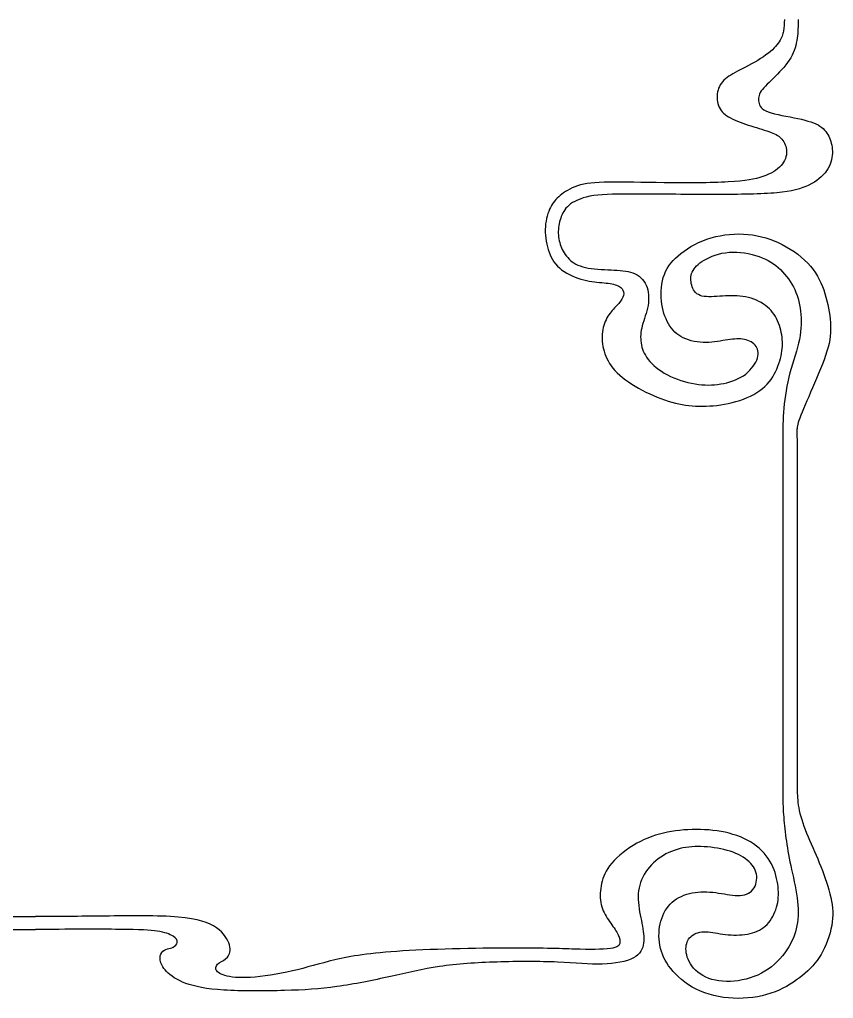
# Model space of a CAD drawing. Extents: x -13 to 6.4, y -3.3 to 24.4.
# Drawn here: x -0.13 to 6.41, y -0.55 to 7.31 of the extents above; entities that cross this region are included whole.
import ezdxf

# ---------------------------------------------------------------- set-up
doc = ezdxf.new("R2010")
doc.units = 0
doc.header["$MEASUREMENT"] = 0
doc.layers.add('LAYER_1', color=7, linetype='CONTINUOUS')

msp = doc.modelspace()

# ---------------------------------------------------------------- linework, layer by layer
at = {"layer": 'LAYER_1'}
for points, knots in [([(6.0192, 7.31444), (6.01835, 7.28268), (6.01749, 7.25092), (6.01222, 7.22226), (6.01222, 7.22226), (6.00694, 7.19359), (5.99724, 7.168), (5.97652, 7.1367), (5.97652, 7.1367), (5.95579, 7.10539), (5.92404, 7.06834), (5.87113, 7.02998), (5.87113, 7.02998), (5.81821, 6.99162), (5.74412, 6.95192), (5.68415, 6.92062), (5.68415, 6.92062), (5.62418, 6.88931), (5.57831, 6.86638), (5.5448, 6.83728), (5.5448, 6.83728), (5.51129, 6.80817), (5.49011, 6.77289), (5.48174, 6.73232), (5.48174, 6.73232), (5.47336, 6.69175), (5.47777, 6.64589), (5.49496, 6.60974), (5.49496, 6.60974), (5.51216, 6.57358), (5.54216, 6.54711), (5.58669, 6.52331), (5.58669, 6.52331), (5.63123, 6.4995), (5.69032, 6.47832), (5.74985, 6.45936), (5.74985, 6.45936), (5.80938, 6.4404), (5.86936, 6.42364), (5.91169, 6.40777), (5.91169, 6.40777), (5.95402, 6.39189), (5.97872, 6.3769), (5.999, 6.35221), (5.999, 6.35221), (6.01928, 6.32752), (6.03517, 6.29311), (6.03649, 6.25519), (6.03649, 6.25519), (6.03781, 6.21727), (6.02458, 6.17581), (5.99239, 6.1401), (5.99239, 6.1401), (5.9602, 6.10438), (5.90904, 6.07438), (5.84555, 6.05234), (5.84555, 6.05234), (5.78205, 6.03029), (5.70619, 6.01618), (5.56773, 6.00869), (5.56773, 6.00869), (5.42927, 6.00119), (5.22818, 6.00031), (5.05224, 6.00251), (5.05224, 6.00251), (4.87629, 6.00472), (4.72547, 6.01001), (4.61082, 6.00825), (4.61082, 6.00825), (4.49617, 6.00648), (4.41767, 5.99766), (4.35638, 5.97782), (4.35638, 5.97782), (4.29509, 5.95798), (4.25098, 5.9271), (4.21703, 5.89889), (4.21703, 5.89889), (4.18308, 5.87067), (4.15926, 5.84508), (4.13898, 5.80496), (4.13898, 5.80496), (4.1187, 5.76483), (4.10193, 5.71015), (4.09797, 5.64974), (4.09797, 5.64974), (4.094, 5.58933), (4.10282, 5.52317), (4.12045, 5.46541), (4.12045, 5.46541), (4.13809, 5.40764), (4.16456, 5.35825), (4.21041, 5.31768), (4.21041, 5.31768), (4.25627, 5.27711), (4.32154, 5.24536), (4.38283, 5.22728), (4.38283, 5.22728), (4.44412, 5.2092), (4.50146, 5.20479), (4.55084, 5.19994), (4.55084, 5.19994), (4.60023, 5.19509), (4.64169, 5.1898), (4.66991, 5.17966), (4.66991, 5.17966), (4.69813, 5.16952), (4.71313, 5.15452), (4.72106, 5.13777), (4.72106, 5.13777), (4.729, 5.12101), (4.72988, 5.10248), (4.72106, 5.0822), (4.72106, 5.0822), (4.71224, 5.06192), (4.69372, 5.03986), (4.67123, 5.01517), (4.67123, 5.01517), (4.64874, 4.99048), (4.62228, 4.96314), (4.60068, 4.92875), (4.60068, 4.92875), (4.57907, 4.89435), (4.5623, 4.85289), (4.55613, 4.80439), (4.55613, 4.80439), (4.54996, 4.75588), (4.55437, 4.70032), (4.56936, 4.64741), (4.56936, 4.64741), (4.58435, 4.59449), (4.60994, 4.54421), (4.65668, 4.49394), (4.65668, 4.49394), (4.70342, 4.44367), (4.77133, 4.3934), (4.84761, 4.35019), (4.84761, 4.35019), (4.9239, 4.30697), (5.00858, 4.27081), (5.08574, 4.247), (5.08574, 4.247), (5.16291, 4.22319), (5.23259, 4.21171), (5.30579, 4.20775), (5.30579, 4.20775), (5.37899, 4.20378), (5.45572, 4.20731), (5.5373, 4.2223), (5.5373, 4.2223), (5.61888, 4.23729), (5.70531, 4.26376), (5.77322, 4.30123), (5.77322, 4.30123), (5.84113, 4.33871), (5.89052, 4.38723), (5.92535, 4.4419), (5.92535, 4.4419), (5.96019, 4.49658), (5.98049, 4.55745), (5.99195, 4.61124), (5.99195, 4.61124), (6.00341, 4.66504), (6.00606, 4.71179), (6.00033, 4.76161), (6.00033, 4.76161), (5.99459, 4.81144), (5.98048, 4.86437), (5.95623, 4.91066), (5.95623, 4.91066), (5.93198, 4.95696), (5.89757, 4.99666), (5.85083, 5.02752), (5.85083, 5.02752), (5.80409, 5.05839), (5.745, 5.08044), (5.68415, 5.08926), (5.68415, 5.08926), (5.6233, 5.09808), (5.56067, 5.09367), (5.49982, 5.0897), (5.49982, 5.0897), (5.43897, 5.08573), (5.37988, 5.0822), (5.34108, 5.09675), (5.34108, 5.09675), (5.30227, 5.1113), (5.28374, 5.14394), (5.27404, 5.17877), (5.27404, 5.17877), (5.26434, 5.21361), (5.26346, 5.25065), (5.27845, 5.28504), (5.27845, 5.28504), (5.29344, 5.31944), (5.32432, 5.35119), (5.37458, 5.38073), (5.37458, 5.38073), (5.42485, 5.41028), (5.49453, 5.43763), (5.57434, 5.4438), (5.57434, 5.4438), (5.65416, 5.44998), (5.74412, 5.43498), (5.81555, 5.40985), (5.81555, 5.40985), (5.88699, 5.38471), (5.93992, 5.34943), (5.98666, 5.30445), (5.98666, 5.30445), (6.0334, 5.25947), (6.07397, 5.20479), (6.10219, 5.1435), (6.10219, 5.1435), (6.13041, 5.0822), (6.14629, 5.01429), (6.15202, 4.94286), (6.15202, 4.94286), (6.15775, 4.87142), (6.15334, 4.79644), (6.1335, 4.71222), (6.1335, 4.71222), (6.11366, 4.628), (6.07837, 4.53451), (6.05457, 4.43883), (6.05457, 4.43883), (6.03076, 4.34314), (6.0184, 4.24523), (6.01223, 4.15704), (6.01223, 4.15704), (6.00606, 4.06885), (6.00606, 3.99035), (6.00606, 3.91186)], [0, 0, 0, 0, 0.0169492, 0.0169492, 0.0169492, 0.0169492, 0.0338983, 0.0338983, 0.0338983, 0.0338983, 0.0508475, 0.0508475, 0.0508475, 0.0508475, 0.0677966, 0.0677966, 0.0677966, 0.0677966, 0.0847458, 0.0847458, 0.0847458, 0.0847458, 0.1016949, 0.1016949, 0.1016949, 0.1016949, 0.1186441, 0.1186441, 0.1186441, 0.1186441, 0.1355932, 0.1355932, 0.1355932, 0.1355932, 0.1525424, 0.1525424, 0.1525424, 0.1525424, 0.1694915, 0.1694915, 0.1694915, 0.1694915, 0.1864407, 0.1864407, 0.1864407, 0.1864407, 0.2033898, 0.2033898, 0.2033898, 0.2033898, 0.220339, 0.220339, 0.220339, 0.220339, 0.2372881, 0.2372881, 0.2372881, 0.2372881, 0.2542373, 0.2542373, 0.2542373, 0.2542373, 0.2711864, 0.2711864, 0.2711864, 0.2711864, 0.2881356, 0.2881356, 0.2881356, 0.2881356, 0.3050847, 0.3050847, 0.3050847, 0.3050847, 0.3220339, 0.3220339, 0.3220339, 0.3220339, 0.3389831, 0.3389831, 0.3389831, 0.3389831, 0.3559322, 0.3559322, 0.3559322, 0.3559322, 0.3728814, 0.3728814, 0.3728814, 0.3728814, 0.3898305, 0.3898305, 0.3898305, 0.3898305, 0.4067797, 0.4067797, 0.4067797, 0.4067797, 0.4237288, 0.4237288, 0.4237288, 0.4237288, 0.440678, 0.440678, 0.440678, 0.440678, 0.4576271, 0.4576271, 0.4576271, 0.4576271, 0.4745763, 0.4745763, 0.4745763, 0.4745763, 0.4915254, 0.4915254, 0.4915254, 0.4915254, 0.5084746, 0.5084746, 0.5084746, 0.5084746, 0.5254237, 0.5254237, 0.5254237, 0.5254237, 0.5423729, 0.5423729, 0.5423729, 0.5423729, 0.559322, 0.559322, 0.559322, 0.559322, 0.5762712, 0.5762712, 0.5762712, 0.5762712, 0.5932203, 0.5932203, 0.5932203, 0.5932203, 0.6101695, 0.6101695, 0.6101695, 0.6101695, 0.6271186, 0.6271186, 0.6271186, 0.6271186, 0.6440678, 0.6440678, 0.6440678, 0.6440678, 0.6610169, 0.6610169, 0.6610169, 0.6610169, 0.6779661, 0.6779661, 0.6779661, 0.6779661, 0.6949153, 0.6949153, 0.6949153, 0.6949153, 0.7118644, 0.7118644, 0.7118644, 0.7118644, 0.7288136, 0.7288136, 0.7288136, 0.7288136, 0.7457627, 0.7457627, 0.7457627, 0.7457627, 0.7627119, 0.7627119, 0.7627119, 0.7627119, 0.779661, 0.779661, 0.779661, 0.779661, 0.7966102, 0.7966102, 0.7966102, 0.7966102, 0.8135593, 0.8135593, 0.8135593, 0.8135593, 0.8305085, 0.8305085, 0.8305085, 0.8305085, 0.8474576, 0.8474576, 0.8474576, 0.8474576, 0.8644068, 0.8644068, 0.8644068, 0.8644068, 0.8813559, 0.8813559, 0.8813559, 0.8813559, 0.8983051, 0.8983051, 0.8983051, 0.8983051, 0.9152542, 0.9152542, 0.9152542, 0.9152542, 0.9322034, 0.9322034, 0.9322034, 0.9322034, 0.9491525, 0.9491525, 0.9491525, 0.9491525, 0.9661017, 0.9661017, 0.9661017, 0.9661017, 1, 1, 1, 1]), ([(6.13032, 7.31444), (6.12948, 7.26505), (6.12863, 7.21566), (6.1216, 7.16451), (6.1216, 7.16451), (6.11457, 7.11336), (6.10133, 7.06043), (6.07047, 7.00796), (6.07047, 7.00796), (6.03961, 6.95549), (5.99109, 6.90344), (5.94524, 6.85803), (5.94524, 6.85803), (5.89938, 6.81261), (5.85615, 6.7738), (5.83323, 6.74029), (5.83323, 6.74029), (5.8103, 6.70678), (5.80764, 6.67855), (5.81293, 6.65033), (5.81293, 6.65033), (5.81823, 6.62211), (5.83146, 6.59388), (5.88878, 6.57228), (5.88878, 6.57228), (5.94611, 6.55067), (6.04754, 6.53567), (6.12735, 6.51892), (6.12735, 6.51892), (6.20717, 6.50216), (6.26538, 6.48364), (6.30506, 6.45807), (6.30506, 6.45807), (6.34475, 6.43249), (6.36593, 6.39985), (6.38136, 6.36326), (6.38136, 6.36326), (6.39679, 6.32666), (6.40649, 6.28608), (6.40473, 6.24023), (6.40473, 6.24023), (6.40296, 6.19437), (6.38973, 6.14321), (6.35843, 6.09824), (6.35843, 6.09824), (6.32712, 6.05326), (6.27772, 6.01444), (6.21599, 5.98446), (6.21599, 5.98446), (6.15426, 5.95448), (6.08017, 5.9333), (5.95758, 5.92184), (5.95758, 5.92184), (5.83499, 5.91038), (5.66389, 5.90861), (5.46149, 5.90861), (5.46149, 5.90861), (5.25908, 5.90861), (5.02535, 5.91038), (4.85338, 5.91126), (4.85338, 5.91126), (4.6814, 5.91214), (4.57115, 5.91214), (4.48605, 5.89936), (4.48605, 5.89936), (4.40094, 5.88657), (4.34097, 5.86098), (4.30085, 5.83188), (4.30085, 5.83188), (4.26072, 5.80278), (4.24042, 5.77014), (4.22587, 5.73266), (4.22587, 5.73266), (4.21132, 5.69518), (4.2025, 5.65284), (4.20162, 5.61184), (4.20162, 5.61184), (4.20073, 5.57083), (4.2078, 5.53113), (4.2219, 5.49321), (4.2219, 5.49321), (4.23601, 5.45529), (4.25719, 5.41913), (4.28805, 5.38915), (4.28805, 5.38915), (4.31892, 5.35916), (4.35949, 5.33534), (4.41902, 5.32168), (4.41902, 5.32168), (4.47855, 5.30801), (4.55705, 5.30447), (4.62584, 5.30139), (4.62584, 5.30139), (4.69463, 5.29831), (4.75372, 5.29565), (4.80178, 5.27758), (4.80178, 5.27758), (4.84985, 5.2595), (4.8869, 5.22598), (4.90762, 5.17924), (4.90762, 5.17924), (4.92835, 5.1325), (4.93276, 5.07252), (4.92306, 5.0152), (4.92306, 5.0152), (4.91336, 4.95787), (4.88954, 4.90319), (4.87632, 4.85336), (4.87632, 4.85336), (4.86309, 4.80353), (4.86043, 4.75855), (4.86704, 4.71446), (4.86704, 4.71446), (4.87366, 4.67036), (4.88955, 4.62714), (4.92394, 4.58305), (4.92394, 4.58305), (4.95833, 4.53895), (5.01126, 4.49397), (5.07828, 4.4587), (5.07828, 4.4587), (5.1453, 4.42342), (5.22645, 4.39783), (5.30053, 4.38549), (5.30053, 4.38549), (5.37461, 4.37314), (5.44164, 4.37403), (5.50734, 4.38505), (5.50734, 4.38505), (5.57305, 4.39607), (5.63743, 4.41725), (5.68902, 4.45164), (5.68902, 4.45164), (5.74061, 4.48603), (5.77943, 4.53366), (5.79707, 4.57687), (5.79707, 4.57687), (5.81471, 4.62008), (5.81117, 4.6589), (5.79177, 4.68756), (5.79177, 4.68756), (5.77237, 4.71622), (5.73709, 4.73474), (5.69785, 4.74268), (5.69785, 4.74268), (5.6586, 4.75062), (5.61538, 4.74796), (5.56379, 4.74003), (5.56379, 4.74003), (5.5122, 4.7321), (5.45222, 4.71886), (5.38873, 4.71842), (5.38873, 4.71842), (5.32523, 4.71798), (5.25819, 4.73034), (5.20616, 4.75547), (5.20616, 4.75547), (5.15413, 4.7806), (5.11708, 4.81853), (5.08798, 4.86879), (5.08798, 4.86879), (5.05888, 4.91906), (5.0377, 4.98169), (5.03021, 5.0518), (5.03021, 5.0518), (5.02271, 5.12191), (5.02889, 5.19953), (5.05402, 5.26523), (5.05402, 5.26523), (5.07915, 5.33093), (5.12326, 5.38474), (5.18763, 5.435), (5.18763, 5.435), (5.25201, 5.48527), (5.33669, 5.53202), (5.43105, 5.5598), (5.43105, 5.5598), (5.52542, 5.58758), (5.62949, 5.5964), (5.72694, 5.58714), (5.72694, 5.58714), (5.8244, 5.57788), (5.91525, 5.55054), (6.00212, 5.50601), (6.00212, 5.50601), (6.08899, 5.46147), (6.17189, 5.39972), (6.22965, 5.33182), (6.22965, 5.33182), (6.28742, 5.26391), (6.32006, 5.18982), (6.34431, 5.11221), (6.34431, 5.11221), (6.36856, 5.0346), (6.38445, 4.95346), (6.3893, 4.87894), (6.3893, 4.87894), (6.39415, 4.80441), (6.38796, 4.7365), (6.36151, 4.64875), (6.36151, 4.64875), (6.33505, 4.561), (6.28831, 4.45339), (6.24554, 4.35462), (6.24554, 4.35462), (6.20277, 4.25585), (6.16395, 4.16588), (6.14323, 4.11077), (6.14323, 4.11077), (6.12251, 4.05565), (6.11985, 4.03535), (6.11941, 4.00846), (6.11941, 4.00846), (6.11897, 3.98156), (6.12074, 3.94804), (6.1225, 3.91453)], [0, 0, 0, 0, 0.0181818, 0.0181818, 0.0181818, 0.0181818, 0.0363636, 0.0363636, 0.0363636, 0.0363636, 0.0545455, 0.0545455, 0.0545455, 0.0545455, 0.0727273, 0.0727273, 0.0727273, 0.0727273, 0.0909091, 0.0909091, 0.0909091, 0.0909091, 0.1090909, 0.1090909, 0.1090909, 0.1090909, 0.1272727, 0.1272727, 0.1272727, 0.1272727, 0.1454545, 0.1454545, 0.1454545, 0.1454545, 0.1636364, 0.1636364, 0.1636364, 0.1636364, 0.1818182, 0.1818182, 0.1818182, 0.1818182, 0.2, 0.2, 0.2, 0.2, 0.2181818, 0.2181818, 0.2181818, 0.2181818, 0.2363636, 0.2363636, 0.2363636, 0.2363636, 0.2545455, 0.2545455, 0.2545455, 0.2545455, 0.2727273, 0.2727273, 0.2727273, 0.2727273, 0.2909091, 0.2909091, 0.2909091, 0.2909091, 0.3090909, 0.3090909, 0.3090909, 0.3090909, 0.3272727, 0.3272727, 0.3272727, 0.3272727, 0.3454545, 0.3454545, 0.3454545, 0.3454545, 0.3636364, 0.3636364, 0.3636364, 0.3636364, 0.3818182, 0.3818182, 0.3818182, 0.3818182, 0.4, 0.4, 0.4, 0.4, 0.4181818, 0.4181818, 0.4181818, 0.4181818, 0.4363636, 0.4363636, 0.4363636, 0.4363636, 0.4545455, 0.4545455, 0.4545455, 0.4545455, 0.4727273, 0.4727273, 0.4727273, 0.4727273, 0.4909091, 0.4909091, 0.4909091, 0.4909091, 0.5090909, 0.5090909, 0.5090909, 0.5090909, 0.5272727, 0.5272727, 0.5272727, 0.5272727, 0.5454545, 0.5454545, 0.5454545, 0.5454545, 0.5636364, 0.5636364, 0.5636364, 0.5636364, 0.5818182, 0.5818182, 0.5818182, 0.5818182, 0.6, 0.6, 0.6, 0.6, 0.6181818, 0.6181818, 0.6181818, 0.6181818, 0.6363636, 0.6363636, 0.6363636, 0.6363636, 0.6545455, 0.6545455, 0.6545455, 0.6545455, 0.6727273, 0.6727273, 0.6727273, 0.6727273, 0.6909091, 0.6909091, 0.6909091, 0.6909091, 0.7090909, 0.7090909, 0.7090909, 0.7090909, 0.7272727, 0.7272727, 0.7272727, 0.7272727, 0.7454545, 0.7454545, 0.7454545, 0.7454545, 0.7636364, 0.7636364, 0.7636364, 0.7636364, 0.7818182, 0.7818182, 0.7818182, 0.7818182, 0.8, 0.8, 0.8, 0.8, 0.8181818, 0.8181818, 0.8181818, 0.8181818, 0.8363636, 0.8363636, 0.8363636, 0.8363636, 0.8545455, 0.8545455, 0.8545455, 0.8545455, 0.8727273, 0.8727273, 0.8727273, 0.8727273, 0.8909091, 0.8909091, 0.8909091, 0.8909091, 0.9090909, 0.9090909, 0.9090909, 0.9090909, 0.9272727, 0.9272727, 0.9272727, 0.9272727, 0.9454545, 0.9454545, 0.9454545, 0.9454545, 0.9636364, 0.9636364, 0.9636364, 0.9636364, 1, 1, 1, 1]), ([(-6.1225, 1.11257), (-6.12383, 1.06451), (-6.12517, 1.01644), (-6.13862, 0.95581), (-6.13862, 0.95581), (-6.15207, 0.89518), (-6.17766, 0.82197), (-6.2094, 0.74525), (-6.2094, 0.74525), (-6.24115, 0.66852), (-6.27908, 0.58825), (-6.31259, 0.50491), (-6.31259, 0.50491), (-6.3461, 0.42157), (-6.37521, 0.33514), (-6.39196, 0.25709), (-6.39196, 0.25709), (-6.40872, 0.17904), (-6.41313, 0.10936), (-6.39946, 0.03131), (-6.39946, 0.03131), (-6.38579, -0.04674), (-6.35404, -0.13317), (-6.31392, -0.20152), (-6.31392, -0.20152), (-6.27379, -0.26987), (-6.22527, -0.32015), (-6.16486, -0.36953), (-6.16486, -0.36953), (-6.10445, -0.41892), (-6.03213, -0.46744), (-5.94438, -0.50139), (-5.94438, -0.50139), (-5.85662, -0.53534), (-5.75343, -0.55475), (-5.64804, -0.55475), (-5.64804, -0.55475), (-5.54265, -0.55475), (-5.43504, -0.53534), (-5.34377, -0.4961), (-5.34377, -0.4961), (-5.25249, -0.45685), (-5.17752, -0.39776), (-5.12417, -0.33779), (-5.12417, -0.33779), (-5.07081, -0.27782), (-5.03906, -0.21695), (-5.02319, -0.15213), (-5.02319, -0.15213), (-5.00731, -0.08731), (-5.00731, -0.01852), (-5.02053, 0.04365), (-5.02053, 0.04365), (-5.03376, 0.10583), (-5.06023, 0.1614), (-5.10079, 0.20329), (-5.10079, 0.20329), (-5.14136, 0.24518), (-5.19604, 0.27341), (-5.25557, 0.2884), (-5.25557, 0.2884), (-5.3151, 0.30339), (-5.37949, 0.30516), (-5.44298, 0.29855), (-5.44298, 0.29855), (-5.50648, 0.29193), (-5.56911, 0.27693), (-5.62378, 0.27385), (-5.62378, 0.27385), (-5.67846, 0.27076), (-5.72521, 0.27958), (-5.75563, 0.30824), (-5.75563, 0.30824), (-5.78606, 0.3369), (-5.80018, 0.38542), (-5.79666, 0.42863), (-5.79666, 0.42863), (-5.79313, 0.47184), (-5.77195, 0.50977), (-5.73536, 0.54372), (-5.73536, 0.54372), (-5.69876, 0.57767), (-5.64671, 0.60767), (-5.58278, 0.62839), (-5.58278, 0.62839), (-5.51884, 0.64911), (-5.44298, 0.66058), (-5.37376, 0.66455), (-5.37376, 0.66455), (-5.30453, 0.66852), (-5.2419, 0.66498), (-5.18017, 0.64955), (-5.18017, 0.64955), (-5.11844, 0.63412), (-5.05757, 0.60678), (-5.0051, 0.56754), (-5.0051, 0.56754), (-4.95263, 0.52829), (-4.90852, 0.47713), (-4.88075, 0.42113), (-4.88075, 0.42113), (-4.85297, 0.36513), (-4.84149, 0.30427), (-4.84369, 0.23989), (-4.84369, 0.23989), (-4.8459, 0.17551), (-4.86179, 0.1076), (-4.87369, 0.04807), (-4.87369, 0.04807), (-4.88559, -0.01146), (-4.89354, -0.06262), (-4.88781, -0.10936), (-4.88781, -0.10936), (-4.88207, -0.1561), (-4.86266, -0.19844), (-4.80666, -0.22842), (-4.80666, -0.22842), (-4.75066, -0.25841), (-4.65805, -0.27605), (-4.55531, -0.2787), (-4.55531, -0.2787), (-4.45256, -0.28135), (-4.33967, -0.26899), (-4.19548, -0.26282), (-4.19548, -0.26282), (-4.05128, -0.25665), (-3.87576, -0.25665), (-3.70952, -0.26194), (-3.70952, -0.26194), (-3.54328, -0.26723), (-3.38628, -0.27782), (-3.24782, -0.2981), (-3.24782, -0.2981), (-3.10936, -0.31838), (-2.98941, -0.34838), (-2.85227, -0.3788), (-2.85227, -0.3788), (-2.71513, -0.40922), (-2.56078, -0.4401), (-2.42144, -0.45949), (-2.42144, -0.45949), (-2.28209, -0.47889), (-2.15773, -0.48684), (-2.00075, -0.49124), (-2.00075, -0.49124), (-1.84377, -0.49565), (-1.65414, -0.49654), (-1.51304, -0.48772), (-1.51304, -0.48772), (-1.37193, -0.4789), (-1.27931, -0.46038), (-1.20744, -0.43348), (-1.20744, -0.43348), (-1.13556, -0.40658), (-1.0844, -0.3713), (-1.05222, -0.33823), (-1.05222, -0.33823), (-1.02003, -0.30516), (-1.00679, -0.27428), (-1.00239, -0.24827), (-1.00239, -0.24827), (-0.99798, -0.22226), (-1.00239, -0.20108), (-1.01385, -0.18609), (-1.01385, -0.18609), (-1.02532, -0.1711), (-1.04384, -0.16228), (-1.06015, -0.15699), (-1.06015, -0.15699), (-1.07647, -0.1517), (-1.09058, -0.14993), (-1.10557, -0.142), (-1.10557, -0.142), (-1.12056, -0.13406), (-1.13645, -0.11994), (-1.13909, -0.10407), (-1.13909, -0.10407), (-1.14174, -0.0882), (-1.13115, -0.07055), (-1.10514, -0.05424), (-1.10514, -0.05424), (-1.07912, -0.03793), (-1.03766, -0.02293), (-0.97813, -0.01367), (-0.97813, -0.01367), (-0.9186, -0.00441), (-0.84099, -0.00088), (-0.67496, 0.00044), (-0.67496, 0.00044), (-0.50892, 0.00177), (-0.25446, 0.00088), (0, 0)], [0, 0, 0, 0, 0.0204082, 0.0204082, 0.0204082, 0.0204082, 0.0408163, 0.0408163, 0.0408163, 0.0408163, 0.0612245, 0.0612245, 0.0612245, 0.0612245, 0.0816327, 0.0816327, 0.0816327, 0.0816327, 0.1020408, 0.1020408, 0.1020408, 0.1020408, 0.122449, 0.122449, 0.122449, 0.122449, 0.1428571, 0.1428571, 0.1428571, 0.1428571, 0.1632653, 0.1632653, 0.1632653, 0.1632653, 0.1836735, 0.1836735, 0.1836735, 0.1836735, 0.2040816, 0.2040816, 0.2040816, 0.2040816, 0.2244898, 0.2244898, 0.2244898, 0.2244898, 0.244898, 0.244898, 0.244898, 0.244898, 0.2653061, 0.2653061, 0.2653061, 0.2653061, 0.2857143, 0.2857143, 0.2857143, 0.2857143, 0.3061224, 0.3061224, 0.3061224, 0.3061224, 0.3265306, 0.3265306, 0.3265306, 0.3265306, 0.3469388, 0.3469388, 0.3469388, 0.3469388, 0.3673469, 0.3673469, 0.3673469, 0.3673469, 0.3877551, 0.3877551, 0.3877551, 0.3877551, 0.4081633, 0.4081633, 0.4081633, 0.4081633, 0.4285714, 0.4285714, 0.4285714, 0.4285714, 0.4489796, 0.4489796, 0.4489796, 0.4489796, 0.4693878, 0.4693878, 0.4693878, 0.4693878, 0.4897959, 0.4897959, 0.4897959, 0.4897959, 0.5102041, 0.5102041, 0.5102041, 0.5102041, 0.5306122, 0.5306122, 0.5306122, 0.5306122, 0.5510204, 0.5510204, 0.5510204, 0.5510204, 0.5714286, 0.5714286, 0.5714286, 0.5714286, 0.5918367, 0.5918367, 0.5918367, 0.5918367, 0.6122449, 0.6122449, 0.6122449, 0.6122449, 0.6326531, 0.6326531, 0.6326531, 0.6326531, 0.6530612, 0.6530612, 0.6530612, 0.6530612, 0.6734694, 0.6734694, 0.6734694, 0.6734694, 0.6938776, 0.6938776, 0.6938776, 0.6938776, 0.7142857, 0.7142857, 0.7142857, 0.7142857, 0.7346939, 0.7346939, 0.7346939, 0.7346939, 0.755102, 0.755102, 0.755102, 0.755102, 0.7755102, 0.7755102, 0.7755102, 0.7755102, 0.7959184, 0.7959184, 0.7959184, 0.7959184, 0.8163265, 0.8163265, 0.8163265, 0.8163265, 0.8367347, 0.8367347, 0.8367347, 0.8367347, 0.8571429, 0.8571429, 0.8571429, 0.8571429, 0.877551, 0.877551, 0.877551, 0.877551, 0.8979592, 0.8979592, 0.8979592, 0.8979592, 0.9183673, 0.9183673, 0.9183673, 0.9183673, 0.9387755, 0.9387755, 0.9387755, 0.9387755, 0.9591837, 0.9591837, 0.9591837, 0.9591837, 1, 1, 1, 1]), ([(-6.00606, 1.11257), (-6.00649, 1.05834), (-6.00694, 1.00409), (-6.01024, 0.94567), (-6.01024, 0.94567), (-6.01354, 0.88724), (-6.01972, 0.82462), (-6.02809, 0.75892), (-6.02809, 0.75892), (-6.03647, 0.69321), (-6.04706, 0.62442), (-6.06381, 0.54373), (-6.06381, 0.54373), (-6.08057, 0.46303), (-6.1035, 0.37041), (-6.11673, 0.28619), (-6.11673, 0.28619), (-6.12996, 0.20197), (-6.13349, 0.12611), (-6.12423, 0.05644), (-6.12423, 0.05644), (-6.11497, -0.01323), (-6.09292, -0.07673), (-6.05412, -0.14111), (-6.05412, -0.14111), (-6.01531, -0.20549), (-5.95974, -0.27076), (-5.88919, -0.31926), (-5.88919, -0.31926), (-5.81864, -0.36777), (-5.73308, -0.39952), (-5.64798, -0.41231), (-5.64798, -0.41231), (-5.56288, -0.4251), (-5.4782, -0.41892), (-5.41074, -0.39335), (-5.41074, -0.39335), (-5.34327, -0.36778), (-5.29299, -0.32279), (-5.26345, -0.27561), (-5.26345, -0.27561), (-5.2339, -0.22843), (-5.22508, -0.17904), (-5.2286, -0.1398), (-5.2286, -0.1398), (-5.23213, -0.10055), (-5.24802, -0.07144), (-5.27535, -0.05072), (-5.27535, -0.05072), (-5.30269, -0.02999), (-5.34151, -0.01764), (-5.3878, -0.01852), (-5.3878, -0.01852), (-5.4341, -0.0194), (-5.48791, -0.03352), (-5.54611, -0.04057), (-5.54611, -0.04057), (-5.60432, -0.04763), (-5.66694, -0.04763), (-5.7225, -0.03749), (-5.7225, -0.03749), (-5.77806, -0.02735), (-5.82658, -0.00705), (-5.86538, 0.0269), (-5.86538, 0.0269), (-5.90418, 0.06085), (-5.93329, 0.10848), (-5.95048, 0.15874), (-5.95048, 0.15874), (-5.96768, 0.20901), (-5.97298, 0.26194), (-5.96946, 0.32014), (-5.96946, 0.32014), (-5.96593, 0.37835), (-5.95357, 0.44185), (-5.9258, 0.50314), (-5.9258, 0.50314), (-5.89802, 0.56444), (-5.85479, 0.62354), (-5.79482, 0.67028), (-5.79482, 0.67028), (-5.73485, 0.71702), (-5.65812, 0.75142), (-5.57434, 0.77302), (-5.57434, 0.77302), (-5.49055, 0.79463), (-5.39971, 0.80345), (-5.3102, 0.80345), (-5.3102, 0.80345), (-5.22068, 0.80345), (-5.13247, 0.79463), (-5.04737, 0.77435), (-5.04737, 0.77435), (-4.96226, 0.75406), (-4.88024, 0.72231), (-4.80396, 0.67557), (-4.80396, 0.67557), (-4.72767, 0.62883), (-4.6571, 0.56708), (-4.61389, 0.5102), (-4.61389, 0.5102), (-4.57068, 0.45332), (-4.5548, 0.40128), (-4.54599, 0.34925), (-4.54599, 0.34925), (-4.53717, 0.29722), (-4.5354, 0.24517), (-4.54598, 0.19932), (-4.54598, 0.19932), (-4.55657, 0.15346), (-4.5795, 0.11376), (-4.60419, 0.07717), (-4.60419, 0.07717), (-4.62888, 0.04057), (-4.65535, 0.00705), (-4.6721, -0.02205), (-4.6721, -0.02205), (-4.68885, -0.05115), (-4.69592, -0.07585), (-4.6968, -0.09789), (-4.6968, -0.09789), (-4.69768, -0.11994), (-4.69238, -0.13935), (-4.64123, -0.14993), (-4.64123, -0.14993), (-4.59008, -0.16051), (-4.49306, -0.16228), (-4.37797, -0.15964), (-4.37797, -0.15964), (-4.26288, -0.15699), (-4.1297, -0.14993), (-3.86909, -0.14993), (-3.86909, -0.14993), (-3.60848, -0.14993), (-3.22041, -0.15699), (-2.95142, -0.1733), (-2.95142, -0.1733), (-2.68243, -0.18961), (-2.53249, -0.2152), (-2.40638, -0.24474), (-2.40638, -0.24474), (-2.28026, -0.27428), (-2.17795, -0.30781), (-2.06374, -0.33426), (-2.06374, -0.33426), (-1.94953, -0.36072), (-1.82341, -0.38012), (-1.72772, -0.38585), (-1.72772, -0.38585), (-1.63203, -0.39159), (-1.56676, -0.38364), (-1.52223, -0.37042), (-1.52223, -0.37042), (-1.47769, -0.35719), (-1.45387, -0.33867), (-1.44858, -0.32015), (-1.44858, -0.32015), (-1.44329, -0.30163), (-1.45652, -0.28311), (-1.4768, -0.269), (-1.4768, -0.269), (-1.49709, -0.25489), (-1.52443, -0.24518), (-1.54251, -0.22358), (-1.54251, -0.22358), (-1.56059, -0.20197), (-1.56941, -0.16845), (-1.55751, -0.12524), (-1.55751, -0.12524), (-1.5456, -0.08203), (-1.51296, -0.0291), (-1.45299, 0.01279), (-1.45299, 0.01279), (-1.39302, 0.05468), (-1.3057, 0.08555), (-1.14696, 0.09922), (-1.14696, 0.09922), (-0.98821, 0.11289), (-0.75801, 0.10936), (-0.55495, 0.10716), (-0.55495, 0.10716), (-0.35189, 0.10495), (-0.17594, 0.10407), (0, 0.10319)], [0, 0, 0, 0, 0.0212766, 0.0212766, 0.0212766, 0.0212766, 0.0425532, 0.0425532, 0.0425532, 0.0425532, 0.0638298, 0.0638298, 0.0638298, 0.0638298, 0.0851064, 0.0851064, 0.0851064, 0.0851064, 0.106383, 0.106383, 0.106383, 0.106383, 0.1276596, 0.1276596, 0.1276596, 0.1276596, 0.1489362, 0.1489362, 0.1489362, 0.1489362, 0.1702128, 0.1702128, 0.1702128, 0.1702128, 0.1914894, 0.1914894, 0.1914894, 0.1914894, 0.212766, 0.212766, 0.212766, 0.212766, 0.2340426, 0.2340426, 0.2340426, 0.2340426, 0.2553191, 0.2553191, 0.2553191, 0.2553191, 0.2765957, 0.2765957, 0.2765957, 0.2765957, 0.2978723, 0.2978723, 0.2978723, 0.2978723, 0.3191489, 0.3191489, 0.3191489, 0.3191489, 0.3404255, 0.3404255, 0.3404255, 0.3404255, 0.3617021, 0.3617021, 0.3617021, 0.3617021, 0.3829787, 0.3829787, 0.3829787, 0.3829787, 0.4042553, 0.4042553, 0.4042553, 0.4042553, 0.4255319, 0.4255319, 0.4255319, 0.4255319, 0.4468085, 0.4468085, 0.4468085, 0.4468085, 0.4680851, 0.4680851, 0.4680851, 0.4680851, 0.4893617, 0.4893617, 0.4893617, 0.4893617, 0.5106383, 0.5106383, 0.5106383, 0.5106383, 0.5319149, 0.5319149, 0.5319149, 0.5319149, 0.5531915, 0.5531915, 0.5531915, 0.5531915, 0.5744681, 0.5744681, 0.5744681, 0.5744681, 0.5957447, 0.5957447, 0.5957447, 0.5957447, 0.6170213, 0.6170213, 0.6170213, 0.6170213, 0.6382979, 0.6382979, 0.6382979, 0.6382979, 0.6595745, 0.6595745, 0.6595745, 0.6595745, 0.6808511, 0.6808511, 0.6808511, 0.6808511, 0.7021277, 0.7021277, 0.7021277, 0.7021277, 0.7234043, 0.7234043, 0.7234043, 0.7234043, 0.7446809, 0.7446809, 0.7446809, 0.7446809, 0.7659574, 0.7659574, 0.7659574, 0.7659574, 0.787234, 0.787234, 0.787234, 0.787234, 0.8085106, 0.8085106, 0.8085106, 0.8085106, 0.8297872, 0.8297872, 0.8297872, 0.8297872, 0.8510638, 0.8510638, 0.8510638, 0.8510638, 0.8723404, 0.8723404, 0.8723404, 0.8723404, 0.893617, 0.893617, 0.893617, 0.893617, 0.9148936, 0.9148936, 0.9148936, 0.9148936, 0.9361702, 0.9361702, 0.9361702, 0.9361702, 0.9574468, 0.9574468, 0.9574468, 0.9574468, 1, 1, 1, 1]), ([(6.1225, 1.11257), (6.12383, 1.06451), (6.12517, 1.01644), (6.13862, 0.95581), (6.13862, 0.95581), (6.15207, 0.89518), (6.17766, 0.82197), (6.2094, 0.74525), (6.2094, 0.74525), (6.24115, 0.66852), (6.27908, 0.58825), (6.31259, 0.50491), (6.31259, 0.50491), (6.3461, 0.42157), (6.37521, 0.33514), (6.39196, 0.25709), (6.39196, 0.25709), (6.40872, 0.17904), (6.41313, 0.10936), (6.39946, 0.03131), (6.39946, 0.03131), (6.38579, -0.04674), (6.35404, -0.13317), (6.31392, -0.20152), (6.31392, -0.20152), (6.27379, -0.26987), (6.22527, -0.32015), (6.16486, -0.36953), (6.16486, -0.36953), (6.10445, -0.41892), (6.03213, -0.46744), (5.94438, -0.50139), (5.94438, -0.50139), (5.85662, -0.53534), (5.75343, -0.55475), (5.64804, -0.55475), (5.64804, -0.55475), (5.54265, -0.55475), (5.43504, -0.53534), (5.34377, -0.4961), (5.34377, -0.4961), (5.25249, -0.45685), (5.17752, -0.39776), (5.12417, -0.33779), (5.12417, -0.33779), (5.07081, -0.27782), (5.03906, -0.21695), (5.02319, -0.15213), (5.02319, -0.15213), (5.00731, -0.08731), (5.00731, -0.01852), (5.02053, 0.04365), (5.02053, 0.04365), (5.03376, 0.10583), (5.06023, 0.1614), (5.10079, 0.20329), (5.10079, 0.20329), (5.14136, 0.24518), (5.19604, 0.27341), (5.25557, 0.2884), (5.25557, 0.2884), (5.3151, 0.30339), (5.37949, 0.30516), (5.44298, 0.29855), (5.44298, 0.29855), (5.50648, 0.29193), (5.56911, 0.27693), (5.62378, 0.27385), (5.62378, 0.27385), (5.67846, 0.27076), (5.72521, 0.27958), (5.75563, 0.30824), (5.75563, 0.30824), (5.78606, 0.3369), (5.80018, 0.38542), (5.79666, 0.42863), (5.79666, 0.42863), (5.79313, 0.47184), (5.77195, 0.50977), (5.73536, 0.54372), (5.73536, 0.54372), (5.69876, 0.57767), (5.64671, 0.60767), (5.58278, 0.62839), (5.58278, 0.62839), (5.51884, 0.64911), (5.44298, 0.66058), (5.37376, 0.66455), (5.37376, 0.66455), (5.30453, 0.66852), (5.2419, 0.66498), (5.18017, 0.64955), (5.18017, 0.64955), (5.11844, 0.63412), (5.05757, 0.60678), (5.0051, 0.56754), (5.0051, 0.56754), (4.95263, 0.52829), (4.90852, 0.47713), (4.88075, 0.42113), (4.88075, 0.42113), (4.85297, 0.36513), (4.84149, 0.30427), (4.84369, 0.23989), (4.84369, 0.23989), (4.8459, 0.17551), (4.86179, 0.1076), (4.87369, 0.04807), (4.87369, 0.04807), (4.88559, -0.01146), (4.89354, -0.06262), (4.88781, -0.10936), (4.88781, -0.10936), (4.88207, -0.1561), (4.86266, -0.19844), (4.80666, -0.22842), (4.80666, -0.22842), (4.75066, -0.25841), (4.65805, -0.27605), (4.55531, -0.2787), (4.55531, -0.2787), (4.45256, -0.28135), (4.33967, -0.26899), (4.19548, -0.26282), (4.19548, -0.26282), (4.05128, -0.25665), (3.87576, -0.25665), (3.70952, -0.26194), (3.70952, -0.26194), (3.54328, -0.26723), (3.38628, -0.27782), (3.24782, -0.2981), (3.24782, -0.2981), (3.10936, -0.31838), (2.98941, -0.34838), (2.85227, -0.3788), (2.85227, -0.3788), (2.71513, -0.40922), (2.56078, -0.4401), (2.42144, -0.45949), (2.42144, -0.45949), (2.28209, -0.47889), (2.15773, -0.48684), (2.00075, -0.49124), (2.00075, -0.49124), (1.84377, -0.49565), (1.65414, -0.49654), (1.51304, -0.48772), (1.51304, -0.48772), (1.37193, -0.4789), (1.27931, -0.46038), (1.20744, -0.43348), (1.20744, -0.43348), (1.13556, -0.40658), (1.0844, -0.3713), (1.05222, -0.33823), (1.05222, -0.33823), (1.02003, -0.30516), (1.00679, -0.27428), (1.00239, -0.24827), (1.00239, -0.24827), (0.99798, -0.22226), (1.00239, -0.20108), (1.01385, -0.18609), (1.01385, -0.18609), (1.02532, -0.1711), (1.04384, -0.16228), (1.06015, -0.15699), (1.06015, -0.15699), (1.07647, -0.1517), (1.09058, -0.14993), (1.10557, -0.142), (1.10557, -0.142), (1.12056, -0.13406), (1.13645, -0.11994), (1.13909, -0.10407), (1.13909, -0.10407), (1.14174, -0.0882), (1.13115, -0.07055), (1.10514, -0.05424), (1.10514, -0.05424), (1.07912, -0.03793), (1.03766, -0.02293), (0.97813, -0.01367), (0.97813, -0.01367), (0.9186, -0.00441), (0.84099, -0.00088), (0.67496, 0.00044), (0.67496, 0.00044), (0.50892, 0.00177), (0.25446, 0.00088), (0, 0)], [0, 0, 0, 0, 0.0204082, 0.0204082, 0.0204082, 0.0204082, 0.0408163, 0.0408163, 0.0408163, 0.0408163, 0.0612245, 0.0612245, 0.0612245, 0.0612245, 0.0816327, 0.0816327, 0.0816327, 0.0816327, 0.1020408, 0.1020408, 0.1020408, 0.1020408, 0.122449, 0.122449, 0.122449, 0.122449, 0.1428571, 0.1428571, 0.1428571, 0.1428571, 0.1632653, 0.1632653, 0.1632653, 0.1632653, 0.1836735, 0.1836735, 0.1836735, 0.1836735, 0.2040816, 0.2040816, 0.2040816, 0.2040816, 0.2244898, 0.2244898, 0.2244898, 0.2244898, 0.244898, 0.244898, 0.244898, 0.244898, 0.2653061, 0.2653061, 0.2653061, 0.2653061, 0.2857143, 0.2857143, 0.2857143, 0.2857143, 0.3061224, 0.3061224, 0.3061224, 0.3061224, 0.3265306, 0.3265306, 0.3265306, 0.3265306, 0.3469388, 0.3469388, 0.3469388, 0.3469388, 0.3673469, 0.3673469, 0.3673469, 0.3673469, 0.3877551, 0.3877551, 0.3877551, 0.3877551, 0.4081633, 0.4081633, 0.4081633, 0.4081633, 0.4285714, 0.4285714, 0.4285714, 0.4285714, 0.4489796, 0.4489796, 0.4489796, 0.4489796, 0.4693878, 0.4693878, 0.4693878, 0.4693878, 0.4897959, 0.4897959, 0.4897959, 0.4897959, 0.5102041, 0.5102041, 0.5102041, 0.5102041, 0.5306122, 0.5306122, 0.5306122, 0.5306122, 0.5510204, 0.5510204, 0.5510204, 0.5510204, 0.5714286, 0.5714286, 0.5714286, 0.5714286, 0.5918367, 0.5918367, 0.5918367, 0.5918367, 0.6122449, 0.6122449, 0.6122449, 0.6122449, 0.6326531, 0.6326531, 0.6326531, 0.6326531, 0.6530612, 0.6530612, 0.6530612, 0.6530612, 0.6734694, 0.6734694, 0.6734694, 0.6734694, 0.6938776, 0.6938776, 0.6938776, 0.6938776, 0.7142857, 0.7142857, 0.7142857, 0.7142857, 0.7346939, 0.7346939, 0.7346939, 0.7346939, 0.755102, 0.755102, 0.755102, 0.755102, 0.7755102, 0.7755102, 0.7755102, 0.7755102, 0.7959184, 0.7959184, 0.7959184, 0.7959184, 0.8163265, 0.8163265, 0.8163265, 0.8163265, 0.8367347, 0.8367347, 0.8367347, 0.8367347, 0.8571429, 0.8571429, 0.8571429, 0.8571429, 0.877551, 0.877551, 0.877551, 0.877551, 0.8979592, 0.8979592, 0.8979592, 0.8979592, 0.9183673, 0.9183673, 0.9183673, 0.9183673, 0.9387755, 0.9387755, 0.9387755, 0.9387755, 0.9591837, 0.9591837, 0.9591837, 0.9591837, 1, 1, 1, 1]), ([(6.00606, 1.11257), (6.00649, 1.05834), (6.00694, 1.00409), (6.01024, 0.94567), (6.01024, 0.94567), (6.01354, 0.88724), (6.01972, 0.82462), (6.02809, 0.75892), (6.02809, 0.75892), (6.03647, 0.69321), (6.04706, 0.62442), (6.06381, 0.54373), (6.06381, 0.54373), (6.08057, 0.46303), (6.1035, 0.37041), (6.11673, 0.28619), (6.11673, 0.28619), (6.12996, 0.20197), (6.13349, 0.12611), (6.12423, 0.05644), (6.12423, 0.05644), (6.11497, -0.01323), (6.09292, -0.07673), (6.05412, -0.14111), (6.05412, -0.14111), (6.01531, -0.20549), (5.95974, -0.27076), (5.88919, -0.31926), (5.88919, -0.31926), (5.81864, -0.36777), (5.73308, -0.39952), (5.64798, -0.41231), (5.64798, -0.41231), (5.56288, -0.4251), (5.4782, -0.41892), (5.41074, -0.39335), (5.41074, -0.39335), (5.34327, -0.36778), (5.29299, -0.32279), (5.26345, -0.27561), (5.26345, -0.27561), (5.2339, -0.22843), (5.22508, -0.17904), (5.2286, -0.1398), (5.2286, -0.1398), (5.23213, -0.10055), (5.24802, -0.07144), (5.27535, -0.05072), (5.27535, -0.05072), (5.30269, -0.02999), (5.34151, -0.01764), (5.3878, -0.01852), (5.3878, -0.01852), (5.4341, -0.0194), (5.48791, -0.03352), (5.54611, -0.04057), (5.54611, -0.04057), (5.60432, -0.04763), (5.66694, -0.04763), (5.7225, -0.03749), (5.7225, -0.03749), (5.77806, -0.02735), (5.82658, -0.00705), (5.86538, 0.0269), (5.86538, 0.0269), (5.90418, 0.06085), (5.93329, 0.10848), (5.95048, 0.15874), (5.95048, 0.15874), (5.96768, 0.20901), (5.97298, 0.26194), (5.96946, 0.32014), (5.96946, 0.32014), (5.96593, 0.37835), (5.95357, 0.44185), (5.9258, 0.50314), (5.9258, 0.50314), (5.89802, 0.56444), (5.85479, 0.62354), (5.79482, 0.67028), (5.79482, 0.67028), (5.73485, 0.71702), (5.65812, 0.75142), (5.57434, 0.77302), (5.57434, 0.77302), (5.49055, 0.79463), (5.39971, 0.80345), (5.3102, 0.80345), (5.3102, 0.80345), (5.22068, 0.80345), (5.13247, 0.79463), (5.04737, 0.77435), (5.04737, 0.77435), (4.96226, 0.75406), (4.88024, 0.72231), (4.80396, 0.67557), (4.80396, 0.67557), (4.72767, 0.62883), (4.6571, 0.56708), (4.61389, 0.5102), (4.61389, 0.5102), (4.57068, 0.45332), (4.5548, 0.40128), (4.54599, 0.34925), (4.54599, 0.34925), (4.53717, 0.29722), (4.5354, 0.24517), (4.54598, 0.19932), (4.54598, 0.19932), (4.55657, 0.15346), (4.5795, 0.11376), (4.60419, 0.07717), (4.60419, 0.07717), (4.62888, 0.04057), (4.65535, 0.00705), (4.6721, -0.02205), (4.6721, -0.02205), (4.68885, -0.05115), (4.69592, -0.07585), (4.6968, -0.09789), (4.6968, -0.09789), (4.69768, -0.11994), (4.69238, -0.13935), (4.64123, -0.14993), (4.64123, -0.14993), (4.59008, -0.16051), (4.49306, -0.16228), (4.37797, -0.15964), (4.37797, -0.15964), (4.26288, -0.15699), (4.1297, -0.14993), (3.86909, -0.14993), (3.86909, -0.14993), (3.60848, -0.14993), (3.22041, -0.15699), (2.95142, -0.1733), (2.95142, -0.1733), (2.68243, -0.18961), (2.53249, -0.2152), (2.40638, -0.24474), (2.40638, -0.24474), (2.28026, -0.27428), (2.17795, -0.30781), (2.06374, -0.33426), (2.06374, -0.33426), (1.94953, -0.36072), (1.82341, -0.38012), (1.72772, -0.38585), (1.72772, -0.38585), (1.63203, -0.39159), (1.56676, -0.38364), (1.52223, -0.37042), (1.52223, -0.37042), (1.47769, -0.35719), (1.45387, -0.33867), (1.44858, -0.32015), (1.44858, -0.32015), (1.44329, -0.30163), (1.45652, -0.28311), (1.4768, -0.269), (1.4768, -0.269), (1.49709, -0.25489), (1.52443, -0.24518), (1.54251, -0.22358), (1.54251, -0.22358), (1.56059, -0.20197), (1.56941, -0.16845), (1.55751, -0.12524), (1.55751, -0.12524), (1.5456, -0.08203), (1.51296, -0.0291), (1.45299, 0.01279), (1.45299, 0.01279), (1.39302, 0.05468), (1.3057, 0.08555), (1.14696, 0.09922), (1.14696, 0.09922), (0.98821, 0.11289), (0.75801, 0.10936), (0.55495, 0.10716), (0.55495, 0.10716), (0.35189, 0.10495), (0.17594, 0.10407), (0, 0.10319)], [0, 0, 0, 0, 0.0212766, 0.0212766, 0.0212766, 0.0212766, 0.0425532, 0.0425532, 0.0425532, 0.0425532, 0.0638298, 0.0638298, 0.0638298, 0.0638298, 0.0851064, 0.0851064, 0.0851064, 0.0851064, 0.106383, 0.106383, 0.106383, 0.106383, 0.1276596, 0.1276596, 0.1276596, 0.1276596, 0.1489362, 0.1489362, 0.1489362, 0.1489362, 0.1702128, 0.1702128, 0.1702128, 0.1702128, 0.1914894, 0.1914894, 0.1914894, 0.1914894, 0.212766, 0.212766, 0.212766, 0.212766, 0.2340426, 0.2340426, 0.2340426, 0.2340426, 0.2553191, 0.2553191, 0.2553191, 0.2553191, 0.2765957, 0.2765957, 0.2765957, 0.2765957, 0.2978723, 0.2978723, 0.2978723, 0.2978723, 0.3191489, 0.3191489, 0.3191489, 0.3191489, 0.3404255, 0.3404255, 0.3404255, 0.3404255, 0.3617021, 0.3617021, 0.3617021, 0.3617021, 0.3829787, 0.3829787, 0.3829787, 0.3829787, 0.4042553, 0.4042553, 0.4042553, 0.4042553, 0.4255319, 0.4255319, 0.4255319, 0.4255319, 0.4468085, 0.4468085, 0.4468085, 0.4468085, 0.4680851, 0.4680851, 0.4680851, 0.4680851, 0.4893617, 0.4893617, 0.4893617, 0.4893617, 0.5106383, 0.5106383, 0.5106383, 0.5106383, 0.5319149, 0.5319149, 0.5319149, 0.5319149, 0.5531915, 0.5531915, 0.5531915, 0.5531915, 0.5744681, 0.5744681, 0.5744681, 0.5744681, 0.5957447, 0.5957447, 0.5957447, 0.5957447, 0.6170213, 0.6170213, 0.6170213, 0.6170213, 0.6382979, 0.6382979, 0.6382979, 0.6382979, 0.6595745, 0.6595745, 0.6595745, 0.6595745, 0.6808511, 0.6808511, 0.6808511, 0.6808511, 0.7021277, 0.7021277, 0.7021277, 0.7021277, 0.7234043, 0.7234043, 0.7234043, 0.7234043, 0.7446809, 0.7446809, 0.7446809, 0.7446809, 0.7659574, 0.7659574, 0.7659574, 0.7659574, 0.787234, 0.787234, 0.787234, 0.787234, 0.8085106, 0.8085106, 0.8085106, 0.8085106, 0.8297872, 0.8297872, 0.8297872, 0.8297872, 0.8510638, 0.8510638, 0.8510638, 0.8510638, 0.8723404, 0.8723404, 0.8723404, 0.8723404, 0.893617, 0.893617, 0.893617, 0.893617, 0.9148936, 0.9148936, 0.9148936, 0.9148936, 0.9361702, 0.9361702, 0.9361702, 0.9361702, 0.9574468, 0.9574468, 0.9574468, 0.9574468, 1, 1, 1, 1])]:
    msp.add_open_spline(points, degree=3, knots=knots, dxfattribs=at)
for points in [[(6.00606, 3.91186), (6.00606, 3.91186), (6.00606, 1.11257), (6.00606, 1.11257)], [(6.1225, 3.91453), (6.1225, 3.91453), (6.1225, 1.11257), (6.1225, 1.11257)]]:
    msp.add_open_spline(points, degree=3, dxfattribs=at)

doc.saveas('drawing.dxf')
